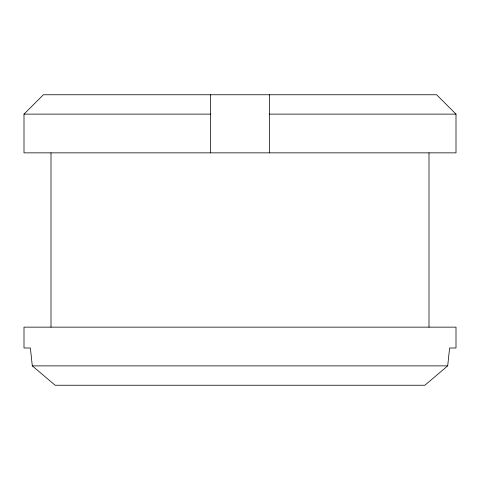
<?xml version="1.0" encoding="UTF-8"?>
<svg xmlns="http://www.w3.org/2000/svg" width="480" height="480" viewBox="0 0 480 480"><rect width="100%" height="100%" fill="white"/><g stroke="black" fill="none" stroke-linecap="round" stroke-linejoin="round"><path stroke-width="0.72" d="M447.702 365.874L449.616 348L456 348L456 327.144L24 327.144L24 348L30.384 348L32.298 365.874L55.146 385.242L424.854 385.242L447.702 365.874L32.298 365.874M24 114.126L43.368 94.758L436.632 94.758L456 114.126L456 152.856L24 152.856L24 114.126L210.654 114.126M269.346 114.126L456 114.126M429 152.856L429 327.144M269.346 94.758L269.346 152.856M210.654 94.758L210.654 152.856M51 152.856L51 327.144"/></g></svg>
